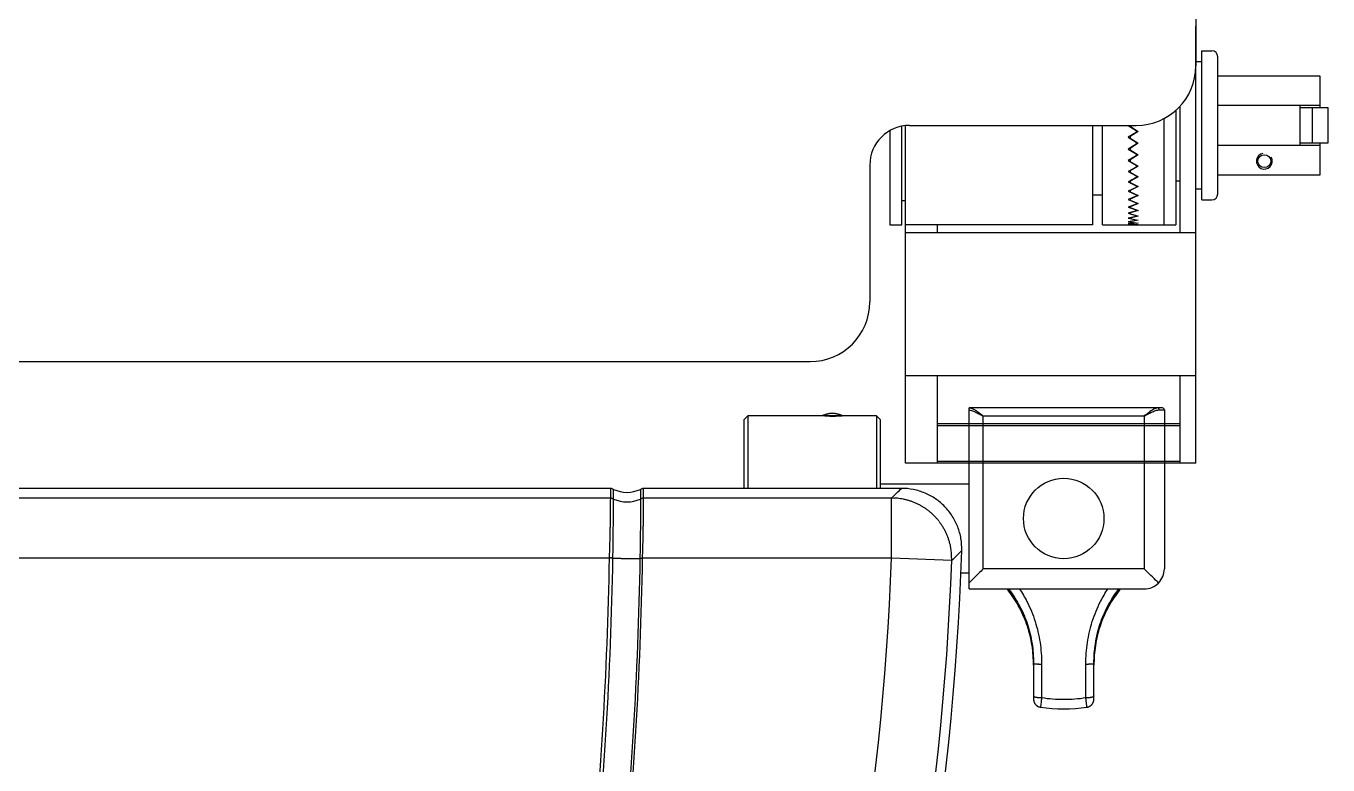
# Model space of a CAD drawing. Extents: x 2733443 to 3206532, y -1516114 to -1264405.
# Drawn here: x 2992776.5 to 2993056.8, y -1491401.9 to -1491242.7 of the extents above; entities that cross this region are included whole.
import ezdxf

# ---------------------------------------------------------------- set-up
doc = ezdxf.new("R2010")
doc.units = 0
doc.header["$MEASUREMENT"] = 0
doc.linetypes.add('1', pattern=[0, 0, 0])
doc.layers.get('0').update_dxf_attribs({"color": 250, "linetype": '1'})
doc.layers.add('furniture', color=33, linetype='Continuous')

# ---------------------------------------------------------------- blocks, each defined once
blk = doc.blocks.new('EQUIPMENT')
at = {"layer": 'furniture'}
for p, q in [((-38564.79, 11121.9), (-38564.79, 10912.16)), ((-38564.79, 10826.55), (-38564.79, 10920.72)), ((-38563.51, 10883.27), (-38563.51, 10915.37)), ((-38563.51, 10915.37), (-38561.37, 10915.37)), ((-38563.51, 10913.02), (-38564.79, 10913.02)), ((-38563.51, 10885.62), (-38563.51, 10913.02)), ((-38560.09, 10884.55), (-38560.09, 10914.09)), ((-38560.09, 10910.02), (-38538.08, 10910.02)), ((-38538.08, 10910.02), (-38538.08, 10903.17)), ((-38568.22, 10903.43), (-38568.22, 10876.2)), ((-38538.08, 10903.6), (-38560.09, 10903.6)), ((-38542.36, 10895.04), (-38542.36, 10903.6)), ((-38571.64, 10877.92), (-38571.64, 10900.8)), ((-38571.64, 10877.92), (-38571.64, 10900.8)), ((-38569.08, 10902.59), (-38569.08, 10877.92)), ((-38542.36, 10903.17), (-38536.36, 10903.17)), ((-38539.79, 10903.17), (-38539.79, 10895.47)), ((-38536.36, 10903.17), (-38536.36, 10895.47)), ((-38630.71, 10898.17), (-38630.71, 10877.92)), ((-38628.14, 10877.92), (-38628.14, 10899.15)), ((-38627.29, 10826.55), (-38627.29, 10899.28)), ((-38626.43, 10899.32), (-38577.64, 10899.32)), ((-38587.05, 10899.32), (-38587.05, 10877.92)), ((-38584.91, 10877.92), (-38584.91, 10899.32)), ((-38579.35, 10899.32), (-38577.64, 10898.24)), ((-38577.64, 10897.82), (-38579.35, 10896.75)), ((-38578.92, 10899.32), (-38578.92, 10899.15)), ((-38578.92, 10899.15), (-38577.21, 10898.03)), ((-38577.21, 10898.03), (-38578.92, 10896.91)), ((-38577.64, 10898.24), (-38577.64, 10897.82)), ((-38579.35, 10896.75), (-38577.64, 10895.67)), ((-38577.64, 10895.25), (-38579.35, 10894.21)), ((-38578.92, 10896.91), (-38578.92, 10896.57)), ((-38578.92, 10896.91), (-38578.92, 10896.57)), ((-38578.92, 10896.57), (-38577.21, 10895.46)), ((-38577.21, 10895.46), (-38578.92, 10894.36)), ((-38577.64, 10895.67), (-38577.64, 10895.25)), ((-38560.09, 10895.04), (-38538.08, 10895.04)), ((-38536.36, 10895.47), (-38542.36, 10895.47)), ((-38538.08, 10895.47), (-38538.08, 10888.62)), ((-38577.64, 10892.75), (-38579.36, 10891.74)), ((-38579.35, 10894.21), (-38577.64, 10893.16)), ((-38578.92, 10894.36), (-38578.92, 10894.03)), ((-38578.92, 10894.36), (-38578.92, 10894.03)), ((-38578.92, 10894.03), (-38577.21, 10892.95)), ((-38577.21, 10892.95), (-38578.92, 10891.89)), ((-38577.64, 10893.16), (-38577.64, 10892.75)), ((-38634.99, 10890.76), (-38634.99, 10861.29)), ((-38579.36, 10891.74), (-38577.65, 10890.73)), ((-38577.65, 10890.34), (-38579.36, 10889.39)), ((-38579.36, 10889.39), (-38577.65, 10888.43)), ((-38578.92, 10891.89), (-38578.92, 10891.57)), ((-38578.92, 10891.89), (-38578.92, 10891.57)), ((-38578.92, 10891.57), (-38577.21, 10890.53)), ((-38577.21, 10890.53), (-38578.92, 10889.52)), ((-38578.92, 10889.52), (-38578.92, 10889.22)), ((-38578.92, 10889.52), (-38578.92, 10889.22)), ((-38577.65, 10890.73), (-38577.65, 10890.34)), ((-38577.65, 10888.07), (-38579.36, 10887.18)), ((-38579.36, 10887.18), (-38577.65, 10886.29)), ((-38578.92, 10889.22), (-38577.21, 10888.25)), ((-38577.21, 10888.25), (-38578.92, 10887.3)), ((-38578.92, 10887.3), (-38578.92, 10887.02)), ((-38578.92, 10887.3), (-38578.92, 10887.02)), ((-38578.92, 10887.02), (-38577.21, 10886.12)), ((-38577.65, 10888.43), (-38577.65, 10888.07)), ((-38568.22, 10887.33), (-38569.08, 10887.33)), ((-38538.08, 10888.62), (-38560.09, 10888.62)), ((-38587.05, 10884.34), (-38584.91, 10884.34)), ((-38577.65, 10885.96), (-38579.37, 10885.15)), ((-38579.37, 10885.15), (-38577.66, 10884.34)), ((-38577.66, 10884.04), (-38579.37, 10883.33)), ((-38577.21, 10886.12), (-38578.92, 10885.26)), ((-38578.92, 10885.26), (-38578.92, 10885)), ((-38578.92, 10885.26), (-38578.92, 10885)), ((-38578.92, 10885), (-38577.21, 10884.19)), ((-38577.21, 10884.19), (-38578.92, 10883.41)), ((-38577.66, 10884.34), (-38577.66, 10884.04)), ((-38577.65, 10886.29), (-38577.65, 10885.96)), ((-38564.79, 10885.62), (-38563.51, 10885.62)), ((-38627.29, 10883.05), (-38628.14, 10883.05)), ((-38579.37, 10883.33), (-38577.66, 10882.61)), ((-38577.66, 10882.34), (-38579.37, 10881.73)), ((-38579.37, 10881.73), (-38577.66, 10881.12)), ((-38577.66, 10880.9), (-38579.37, 10880.4)), ((-38578.92, 10883.41), (-38578.92, 10883.19)), ((-38578.92, 10883.41), (-38578.92, 10883.19)), ((-38578.92, 10883.19), (-38577.21, 10882.47)), ((-38577.21, 10882.47), (-38578.92, 10881.8)), ((-38578.92, 10881.8), (-38578.92, 10881.61)), ((-38578.92, 10881.8), (-38578.92, 10881.61)), ((-38578.92, 10881.61), (-38577.21, 10881)), ((-38577.21, 10881), (-38578.92, 10880.45)), ((-38577.66, 10882.61), (-38577.66, 10882.34)), ((-38577.66, 10881.12), (-38577.66, 10880.9)), ((-38563.51, 10883.27), (-38561.37, 10883.27)), ((-38577.66, 10878.83), (-38579.38, 10878.53)), ((-38579.38, 10878.53), (-38577.66, 10878.31)), ((-38577.66, 10878.23), (-38579.38, 10878.11)), ((-38579.38, 10878.11), (-38577.66, 10877.97)), ((-38579.37, 10880.4), (-38577.66, 10879.89)), ((-38577.66, 10879.72), (-38579.37, 10879.34)), ((-38579.37, 10879.34), (-38577.66, 10878.95)), ((-38578.92, 10880.45), (-38578.92, 10880.29)), ((-38578.92, 10880.45), (-38578.92, 10880.29)), ((-38578.92, 10880.29), (-38577.21, 10879.8)), ((-38577.21, 10879.8), (-38578.92, 10879.37)), ((-38578.92, 10879.37), (-38578.92, 10879.25)), ((-38578.92, 10879.37), (-38578.92, 10879.25)), ((-38578.92, 10879.25), (-38577.21, 10878.89)), ((-38577.21, 10878.89), (-38578.92, 10878.58)), ((-38578.92, 10878.58), (-38578.92, 10878.5)), ((-38578.92, 10878.58), (-38578.92, 10878.5)), ((-38578.92, 10878.5), (-38577.21, 10878.27)), ((-38577.21, 10878.27), (-38578.92, 10878.09)), ((-38578.92, 10878.09), (-38578.92, 10878.05)), ((-38578.92, 10878.09), (-38578.92, 10878.05)), ((-38578.92, 10878.05), (-38577.21, 10877.96)), ((-38577.66, 10879.89), (-38577.66, 10879.72)), ((-38577.66, 10878.95), (-38577.66, 10878.83)), ((-38577.66, 10878.31), (-38577.66, 10878.23)), ((-38630.71, 10877.92), (-38628.14, 10877.92)), ((-38587.05, 10877.92), (-38627.29, 10877.92)), ((-38564.79, 10876.2), (-38627.29, 10876.2)), ((-38620.44, 10876.2), (-38620.44, 10877.92)), ((-38584.91, 10877.92), (-38577.64, 10877.92)), ((-38577.66, 10877.95), (-38579.38, 10877.92)), ((-38577.21, 10877.96), (-38578.92, 10877.92)), ((-38578.92, 10877.92), (-38571.64, 10877.92)), ((-38577.66, 10877.97), (-38577.66, 10877.95)), ((-38571.64, 10877.92), (-38569.08, 10877.92)), ((-38985.47, 10848.45), (-38647.83, 10848.45)), ((-38564.79, 10845.39), (-38627.29, 10845.39)), ((-38620.44, 10826.55), (-38620.44, 10845.39)), ((-38568.22, 10845.39), (-38568.22, 10826.55)), ((-38661.26, 10836.74), (-38662.12, 10835.87)), ((-38645.23, 10836.74), (-38661.26, 10836.74)), ((-38661.26, 10836.74), (-38661.26, 10821.14)), ((-38643.06, 10836.75), (-38645.23, 10836.75)), ((-38643.06, 10837.27), (-38643.14, 10837.27)), ((-38640.9, 10836.75), (-38643.06, 10836.75)), ((-38640.9, 10836.75), (-38640.97, 10836.79)), ((-38633.54, 10836.74), (-38640.9, 10836.74)), ((-38633.54, 10836.74), (-38633.54, 10821.14)), ((-38632.67, 10835.87), (-38633.54, 10836.74)), ((-38613.61, 10838.43), (-38613.61, 10838.47)), ((-38613.48, 10838.47), (-38613.61, 10838.47)), ((-38613.61, 10838.43), (-38613.6, 10838.44)), ((-38613.61, 10838.02), (-38613.61, 10838.43)), ((-38613.61, 10800.78), (-38613.61, 10838.02)), ((-38573.02, 10838.47), (-38613.48, 10838.47)), ((-38610.58, 10803.81), (-38610.58, 10836.74)), ((-38610.58, 10836.74), (-38575.92, 10836.74)), ((-38575.92, 10836.74), (-38575.92, 10803.81)), ((-38572.02, 10838.47), (-38573.02, 10838.47)), ((-38572.69, 10838.04), (-38572.69, 10838.06)), ((-38572.69, 10838.04), (-38571.59, 10838.04)), ((-38571.59, 10838.04), (-38571.59, 10803.81)), ((-38662.12, 10835.87), (-38662.12, 10821.14)), ((-38632.67, 10821.14), (-38632.67, 10835.87)), ((-38620.44, 10835.11), (-38568.22, 10835.11)), ((-38620.44, 10834.69), (-38568.22, 10834.69)), ((-38564.79, 10826.55), (-38627.29, 10826.55)), ((-38620.44, 10826.98), (-38568.22, 10826.98)), ((-38613.61, 10822.01), (-38632.67, 10822.01)), ((-38690.78, 10821.14), (-38941.64, 10821.14)), ((-38628.18, 10821.14), (-38683.76, 10821.14)), ((-38941.63, 10819.06), (-38690.79, 10819.06)), ((-38683.76, 10819.06), (-38630.33, 10819.06)), ((-38630.33, 10806.09), (-38630.33, 10819.06)), ((-38630.33, 10819.06), (-38629.7, 10819.05)), ((-38691.05, 10806.12), (-38941.37, 10806.09)), ((-38691.05, 10806.09), (-38691.04, 10806.15)), ((-38691.04, 10806.15), (-38691.02, 10806.15)), ((-38690.31, 10806.12), (-38690.13, 10806.12)), ((-38684.49, 10806.02), (-38684.47, 10806.02)), ((-38630.33, 10806.09), (-38684, 10806.09)), ((-38684, 10806.09), (-38684, 10806.02)), ((-38617.36, 10805.61), (-38630.33, 10806.09)), ((-38615.38, 10802.95), (-38613.61, 10802.95)), ((-38575.92, 10803.81), (-38610.58, 10803.81)), ((-38613.61, 10799.48), (-38613.61, 10800.78)), ((-38613.61, 10799.48), (-38575.92, 10799.48)), ((-38599.75, 10783.43), (-38599.75, 10776.42)), ((-38599.75, 10783.43), (-38599.75, 10783.42)), ((-38598.01, 10783.29), (-38598.01, 10776.07)), ((-38588.49, 10776.07), (-38588.49, 10783.29)), ((-38586.75, 10776.42), (-38586.75, 10783.43)), ((-38586.75, 10783.43), (-38586.75, 10783.42)), ((-38599.75, 10776.42), (-38599.75, 10775.72)), ((-38599.75, 10776.42), (-38599.75, 10776.4)), ((-38599.75, 10775.72), (-38599.75, 10775.65)), ((-38586.75, 10775.72), (-38586.75, 10776.42)), ((-38586.75, 10776.42), (-38586.75, 10776.4)), ((-38588.24, 10774.01), (-38588.16, 10774.02))]:
    blk.add_line(p, q, dxfattribs=at)
for centre, radius in [((-38550.06, 10891.61), 1.39), ((-38593.25, 10814.64), 8.66)]:
    blk.add_circle(centre, radius, dxfattribs=at)
for centre, radius, start, end in [((-38561.37, 10914.09), 1.28, 0, 90), ((-38577.64, 10912.16), 12.84, 270, 0), ((-38626.43, 10890.76), 8.56, 90, 180), ((-38550.06, 10891.61), 1.71, 100, 30), ((-38561.37, 10884.55), 1.28, 270, 0), ((-38647.83, 10861.29), 12.84, 270, 0), ((-38640.71, 10827.05), 10.71, 114.0472, 114.9484), ((-38643.39, 10833.17), 4.02, 112.9429, 114.7784), ((-38643.2, 10832.74), 4.49, 111.9414, 113.0095), ((-38639.87, 10823.82), 14.02, 110.696, 110.9635), ((-38642.89, 10831.84), 5.45, 109.9814, 110.7429), ((-38643.22, 10832.81), 4.42, 109.362, 110.3618), ((-38642.98, 10832.13), 5.14, 108.4856, 109.3264), ((-38642.85, 10831.71), 5.58, 107.6113, 108.3745), ((-38642.95, 10832.02), 5.25, 106.7814, 107.598), ((-38642.98, 10832.14), 5.13, 105.9933, 106.8332), ((-38642.96, 10832.05), 5.22, 105.1461, 105.9696), ((-38642.95, 10832.01), 5.27, 104.3302, 105.1465), ((-38642.95, 10832.03), 5.24, 103.4887, 104.3097), ((-38642.96, 10832.04), 5.23, 102.6819, 103.5045), ((-38642.95, 10832.03), 5.24, 101.8392, 102.66), ((-38642.95, 10832.02), 5.25, 101.0307, 101.8504), ((-38642.95, 10832.02), 5.25, 100.1897, 101.0091), ((-38642.95, 10832.02), 5.25, 99.383, 100.202), ((-38642.95, 10832.02), 5.26, 98.5431, 99.3611), ((-38642.95, 10832.01), 5.26, 97.7376, 98.5547), ((-38642.95, 10832.01), 5.27, 96.8996, 97.7156), ((-38642.95, 10832.01), 5.27, 96.0958, 96.9111), ((-38642.95, 10832.01), 5.27, 95.2597, 96.0741), ((-38642.95, 10832), 5.27, 94.458, 95.2709), ((-38642.95, 10831.99), 5.29, 93.6247, 94.4348), ((-38642.95, 10832), 5.28, 92.8253, 93.6361), ((-38642.96, 10832.02), 5.25, 91.9931, 92.8068), ((-38643.46, 10826.44), 10.84, 87.0102, 87.9042), ((-38643.06, 10833.21), 4.06, 85.9141, 87.7367), ((-38643.08, 10832.73), 4.54, 84.9197, 85.9816), ((-38644.17, 10823.19), 14.14, 83.6825, 83.9485), ((-38643.22, 10831.79), 5.49, 82.9718, 83.7295), ((-38643.06, 10832.82), 4.45, 82.3552, 83.3507), ((-38643.16, 10832.1), 5.17, 81.4827, 82.3206), ((-38643.24, 10831.67), 5.61, 80.6114, 81.3724), ((-38643.18, 10832), 5.27, 79.7843, 80.599), ((-38643.15, 10832.13), 5.14, 78.9977, 79.8363), ((-38643.17, 10832.04), 5.23, 78.1519, 78.9746), ((-38643.18, 10832), 5.27, 77.3369, 78.153), ((-38643.18, 10832.04), 5.24, 76.4956, 77.3169), ((-38643.17, 10832.05), 5.23, 75.6885, 76.512), ((-38643.17, 10832.04), 5.23, 74.8452, 75.6673), ((-38643.17, 10832.04), 5.23, 74.0351, 74.8567), ((-38643.17, 10832.05), 5.23, 73.1921, 74.0139), ((-38643.17, 10832.05), 5.23, 72.383, 73.205), ((-38643.17, 10832.05), 5.23, 71.54, 72.3615), ((-38643.17, 10832.05), 5.22, 70.7311, 71.5524), ((-38643.17, 10832.05), 5.22, 69.8888, 70.7094), ((-38643.17, 10832.06), 5.22, 69.0805, 69.9009), ((-38643.17, 10832.06), 5.21, 68.2391, 69.0591), ((-38643.17, 10832.06), 5.22, 67.432, 68.251), ((-38643.18, 10832.05), 5.22, 66.5921, 67.4088), ((-38643.17, 10832.07), 5.21, 65.7865, 66.6045), ((-38643.16, 10832.09), 5.18, 64.9468, 65.7681), ((-38613.47, 10838.18), 0.288, 117.8225, 118.7759), ((-38613.47, 10838.19), 0.281, 116.8157, 117.7856), ((-38613.47, 10838.19), 0.277, 115.8484, 116.8271), ((-38613.47, 10838.2), 0.273, 113.8743, 114.8558), ((-38613.47, 10838.19), 0.275, 114.8459, 115.8242), ((-38613.47, 10838.2), 0.27, 112.8583, 113.8429), ((-38613.48, 10838.2), 0.267, 111.8847, 112.8732), ((-38613.48, 10838.2), 0.265, 110.8681, 111.8579), ((-38613.48, 10838.21), 0.263, 109.8865, 110.8795), ((-38613.48, 10838.21), 0.261, 108.8657, 109.8598), ((-38613.48, 10838.21), 0.259, 107.8818, 108.8783), ((-38613.48, 10838.21), 0.257, 106.8591, 107.8554), ((-38613.48, 10838.21), 0.255, 105.8742, 106.873), ((-38613.48, 10838.22), 0.253, 104.8499, 105.8499), ((-38613.48, 10838.22), 0.252, 103.8668, 104.8658), ((-38613.48, 10838.22), 0.252, 102.8518, 103.8442), ((-38613.48, 10838.22), 0.248, 101.8543, 102.855), ((-38613.48, 10838.23), 0.243, 100.8062, 101.8238), ((-38613.48, 10838.22), 0.247, 99.8788, 100.8697), ((-38613.48, 10838.21), 0.261, 98.9354, 99.8626), ((-38613.48, 10838.23), 0.241, 97.7954, 98.8107), ((-38613.49, 10838.26), 0.208, 96.5582, 97.7549), ((-38613.48, 10838.22), 0.253, 96.0809, 97.0012), ((-38613.44, 10837.86), 0.612, 95.7961, 96.1389), ((-38613.49, 10838.26), 0.21, 93.3904, 94.6591), ((-38613.49, 10838.28), 0.187, 91.296, 93.4641), ((-38613.47, 10837.98), 0.493, 91.0773, 92.1535), ((-38573.05, 10837.98), 0.485, 81.7208, 85.9351), ((-38573, 10838.27), 0.197, 76.7629, 84.812), ((-38573.01, 10838.24), 0.23, 72.186, 76.8361), ((-38573.15, 10837.92), 0.575, 66.6642, 68.1916), ((-38573.03, 10838.19), 0.284, 63.382, 66.8309), ((-38573.01, 10838.22), 0.249, 60.5538, 64.8024), ((-38573.04, 10838.18), 0.297, 56.7278, 60.3095), ((-38573.06, 10838.15), 0.333, 53.0304, 56.2609), ((-38573.06, 10838.15), 0.332, 49.5517, 52.8868), ((-38573.07, 10838.14), 0.342, 46.3367, 49.6454), ((-38573.08, 10838.12), 0.365, 42.9781, 46.1435), ((-38573.1, 10838.11), 0.386, 39.8515, 42.898), ((-38573.11, 10838.1), 0.404, 36.7082, 39.6761), ((-38573.13, 10838.09), 0.423, 33.7936, 36.6728), ((-38573.15, 10838.08), 0.443, 30.8384, 33.6231), ((-38573.16, 10838.07), 0.463, 28.0954, 30.7934), ((-38573.18, 10838.06), 0.482, 25.3243, 27.9378), ((-38573.2, 10838.05), 0.5, 22.7484, 25.2876), ((-38573.21, 10838.05), 0.517, 20.1432, 22.6047), ((-38573.23, 10838.04), 0.532, 17.7157, 20.1116), ((-38573.24, 10838.04), 0.549, 15.2601, 17.5818), ((-38573.25, 10838.04), 0.559, 12.9638, 15.2359), ((-38573.26, 10838.04), 0.568, 10.6341, 12.8544), ((-38573.27, 10838.03), 0.579, 8.454, 10.6133), ((-38573.3, 10838.03), 0.601, 6.2529, 8.3117), ((-38573.28, 10838.03), 0.586, 4.1664, 6.2477), ((-38573.24, 10838.04), 0.549, 2.0064, 4.1939), ((-38572.02, 10838.04), 0.433, 0, 90), ((-38692, 10816.98), 4.33, 65.1884, 73.7398), ((-38687.27, 10827.21), 6.93, 245.1884, 294.8116), ((-38682.54, 10816.98), 4.33, 106.2602, 114.8116), ((-38692, 10814.9), 4.33, 65.188, 73.7394), ((-38687.27, 10825.13), 6.93, 245.188, 294.8113), ((-38682.55, 10814.9), 4.33, 106.2598, 114.8113), ((-38630.32, 10806.82), 12.24, 84.1138, 87.1086), ((-38630.4, 10805.88), 13.18, 81.3298, 84.1659), ((-38630.47, 10805.44), 13.63, 78.5446, 81.3359), ((-38630.44, 10805.8), 13.27, 75.4572, 78.371), ((-38630.42, 10805.86), 13.21, 72.4856, 75.4566), ((-38630.45, 10805.85), 13.23, 69.3684, 72.3768), ((-38630.47, 10805.8), 13.28, 66.3471, 69.3795), ((-38630.46, 10805.87), 13.21, 63.1441, 66.2265), ((-38630.46, 10805.86), 13.22, 60.0545, 63.163), ((-38630.47, 10805.91), 13.18, 56.8011, 59.9445), ((-38630.47, 10805.9), 13.19, 53.6705, 56.8311), ((-38630.47, 10805.94), 13.16, 50.3834, 53.5676), ((-38630.45, 10805.94), 13.15, 47.2225, 50.4195), ((-38630.44, 10805.99), 13.1, 43.9142, 47.1279), ((-38630.43, 10805.98), 13.11, 40.7622, 43.9737), ((-38630.47, 10805.97), 13.14, 37.4843, 40.6811), ((-38630.39, 10806.02), 13.04, 34.2937, 37.5073), ((-38630.23, 10806.15), 12.84, 30.9604, 34.2117), ((-38630.39, 10806.01), 13.05, 27.9799, 31.1491), ((-38630.97, 10805.71), 13.71, 24.9644, 27.9433), ((-38630.19, 10806.15), 12.81, 21.4509, 24.6515), ((-38628.76, 10806.74), 11.26, 17.6741, 21.3465), ((-38630.67, 10805.82), 13.37, 16.0357, 18.9309), ((-38644.14, 10801.86), 27.41, 14.9384, 16.2103), ((-38628.84, 10806.58), 11.42, 8.05, 11.8254), ((-38627.65, 10806.72), 10.23, 1.9203, 8.227), ((-38693.42, 10729.39), 76.8, 88.1895, 88.2084), ((-38693.41, 10729.82), 76.37, 88.1682, 88.1872), ((-38693.4, 10730.2), 75.99, 88.1493, 88.1684), ((-38693.39, 10730.54), 75.65, 88.1304, 88.1495), ((-38693.37, 10730.93), 75.25, 88.1108, 88.13), ((-38693.36, 10731.32), 74.87, 88.0911, 88.1103), ((-38693.35, 10731.7), 74.49, 88.0739, 88.0933), ((-38693.34, 10732.08), 74.1, 88.0521, 88.0715), ((-38693.32, 10732.52), 73.66, 88.0335, 88.0529), ((-38693.31, 10732.93), 73.26, 88.0115, 88.031), ((-38693.29, 10733.33), 72.86, 87.9953, 88.0149), ((-38693.28, 10733.71), 72.47, 87.9725, 87.9921), ((-38693.26, 10734.19), 72, 87.9542, 87.9739), ((-38693.24, 10734.74), 71.45, 87.9351, 87.9549), ((-38693.23, 10735.04), 71.15, 87.9132, 87.933), ((-38693.23, 10735.06), 71.12, 87.8952, 87.915), ((-38693.2, 10736.07), 70.11, 87.8732, 87.8933), ((-38693.13, 10737.78), 68.4, 87.8525, 87.8731), ((-38693.18, 10736.57), 69.62, 87.8322, 87.8522), ((-38693.33, 10732.58), 73.61, 87.8142, 87.833), ((-38693.09, 10738.84), 67.34, 87.7923, 87.8131), ((-38692.71, 10748.74), 57.43, 87.7642, 87.789), ((-38693.21, 10735.79), 70.39, 87.7551, 87.7741), ((-38697.59, 10623.59), 182.68, 87.7521, 87.7588), ((-38692.71, 10748.82), 57.35, 87.6959, 87.7228), ((-38692.43, 10755.53), 50.64, 87.6538, 87.7005), ((-38695.8, 10672.36), 133.88, 87.6482, 87.6712), ((-38686.07, 10908.23), 102.19, 267.7224, 267.8242), ((-38685.84, 10914.07), 108.04, 267.8233, 267.9212), ((-38685.67, 10918.69), 112.66, 267.9179, 268.0132), ((-38685.59, 10921.04), 115.01, 268.0148, 268.1094), ((-38685.49, 10923.92), 117.89, 268.107, 268.2004), ((-38685.4, 10926.83), 120.8, 268.2015, 268.2937), ((-38685.31, 10929.59), 123.57, 268.2914, 268.3824), ((-38685.26, 10931.72), 125.7, 268.3841, 268.4744), ((-38685.2, 10933.8), 127.78, 268.4723, 268.5618), ((-38685.16, 10935.42), 129.4, 268.5636, 268.6525), ((-38685.12, 10936.91), 130.89, 268.6504, 268.7388), ((-38685.1, 10937.97), 131.95, 268.7408, 268.8288), ((-38685.08, 10938.68), 132.66, 268.8274, 268.9151), ((-38685.09, 10938.84), 132.82, 268.917, 269.0047), ((-38685.08, 10939.18), 133.16, 269.0032, 269.0906), ((-38685.07, 10939.6), 133.58, 269.0928, 269.1798), ((-38685.1, 10938.03), 132.01, 269.18, 269.2679), ((-38685.14, 10934.84), 128.82, 269.2706, 269.3603), ((-38685.11, 10936.5), 130.48, 269.3552, 269.4431), ((-38685.06, 10942.77), 136.75, 269.4453, 269.5281), ((-38685.18, 10930.66), 124.64, 269.5402, 269.6316), ((-38685.32, 10911.75), 105.72, 269.6366, 269.7457), ((-38685.13, 10932.71), 126.69, 269.7058, 269.7908), ((-38684.47, 11108.14), 302.12, 269.7861, 269.8181), ((-38685.3, 10907.46), 101.44, 269.9279, 270.0471), ((-38685.28, 10892.25), 86.23, 270.0447, 270.2551), ((-38685.56, 11023.12), 217.1, 270.1734, 270.2815), ((-38684.06, 10745.57), 60.45, 90.3738, 90.3889), ((-38684.06, 10745.17), 60.86, 90.3577, 90.3728), ((-38684.06, 10744.75), 61.28, 90.3413, 90.3564), ((-38684.06, 10744.45), 61.57, 90.3283, 90.3433), ((-38684.06, 10744.12), 61.91, 90.3122, 90.3271), ((-38684.05, 10743.79), 62.24, 90.2993, 90.3142), ((-38684.06, 10743.44), 62.59, 90.2803, 90.2951), ((-38684.05, 10743.08), 62.95, 90.2704, 90.2852), ((-38684.05, 10742.77), 63.25, 90.2517, 90.2664), ((-38684.05, 10742.46), 63.57, 90.239, 90.2537), ((-38684.05, 10742.1), 63.92, 90.2233, 90.238), ((-38684.04, 10741.75), 64.28, 90.2107, 90.2253), ((-38684.04, 10741.45), 64.57, 90.1952, 90.2098), ((-38684.04, 10741.25), 64.78, 90.1797, 90.1942), ((-38684.04, 10740.78), 65.25, 90.1644, 90.1789), ((-38684.04, 10740.12), 65.9, 90.1522, 90.1666), ((-38684.04, 10740.25), 65.77, 90.1366, 90.1511), ((-38684.04, 10741.18), 64.85, 90.1211, 90.1358), ((-38684.04, 10739.21), 66.81, 90.1066, 90.1209), ((-38684.03, 10734.61), 71.42, 90.0956, 90.1089), ((-38684.04, 10739.96), 66.06, 90.0784, 90.0929), ((-38684.05, 10749.02), 57, 90.0604, 90.0778), ((-38684.03, 10735.18), 70.84, 90.0547, 90.0678), ((-38683.91, 10618.37), 187.65, 90.0519, 90.0564), ((-38684.05, 10747.34), 58.69, 90.0144, 90.0329), ((-38684.05, 10753.05), 52.97, 89.9842, 90.0158), ((-38684.04, 10663.21), 142.81, 89.9819, 89.9973), ((-39221.31, 10827.86), 591.38, 342.48462, 357.88966), ((-39221.31, 10827.86), 604.36, 342.48462, 357.88966), ((-39221.31, 10827.86), 606.44, 342.48462, 358.09787), ((-38643.12, 10805.1), 25.77, 1.1225, 4.3624), ((-38575.92, 10803.81), 4.33, 314.9519, 0), ((-38575.92, 10803.81), 4.33, 270, 314.9519), ((-38599.73, 10783.43), 0.0153, 205.616, 239.7214), ((-38599.71, 10783.44), 0.0368, 227.5461, 246.8529), ((-38599.69, 10783.49), 0.0889, 240.1049, 250.5328), ((-38599.65, 10783.57), 0.18, 247.457, 254.0003), ((-38599.59, 10783.72), 0.337, 252.105, 256.353), ((-38599.53, 10783.94), 0.57, 255.349, 258.338), ((-38599.45, 10784.26), 0.903, 257.6422, 259.824), ((-38599.36, 10784.68), 1.33, 259.4295, 261.1248), ((-38599.27, 10785.23), 1.88, 260.7994, 262.137), ((-38599.17, 10785.88), 2.54, 261.9448, 263.0434), ((-38599.06, 10786.68), 3.35, 262.8673, 263.7782), ((-38598.96, 10787.58), 4.26, 263.6727, 264.4508), ((-38598.85, 10788.62), 5.3, 264.3458, 265.0154), ((-38598.74, 10789.73), 6.42, 264.9531, 265.5425), ((-38598.63, 10790.98), 7.67, 265.472, 265.9921), ((-38598.54, 10792.3), 8.99, 265.9542, 266.4195), ((-38598.45, 10793.6), 10.29, 266.3764, 266.7999), ((-38598.38, 10794.8), 11.5, 266.7762, 267.1694), ((-38598.29, 10796.39), 13.09, 267.1223, 267.4759), ((-38598.19, 10798.42), 15.13, 267.459, 267.7704), ((-38598.18, 10798.72), 15.42, 267.7826, 268.0981), ((-38598.21, 10798.01), 14.71, 268.0915, 268.434), ((-38598.06, 10801.93), 18.64, 268.3105, 268.5667), ((-38597.51, 10823.25), 39.96, 268.5471, 268.656), ((-38598.12, 10800.56), 17.27, 268.9073, 269.2273), ((-38598.12, 10799.74), 16.45, 269.199, 269.7088), ((-38597.84, 10826.24), 42.95, 269.5086, 269.7626), ((-38588.66, 10826.24), 42.95, 270.2374, 270.4915), ((-38588.38, 10799.74), 16.45, 270.2912, 270.801), ((-38588.38, 10800.56), 17.27, 270.7727, 271.0928), ((-38588.99, 10823.24), 39.96, 271.3441, 271.453), ((-38588.44, 10801.93), 18.64, 271.4333, 271.6896), ((-38588.29, 10798.01), 14.71, 271.5661, 271.9086), ((-38588.32, 10798.72), 15.42, 271.902, 272.2176), ((-38588.31, 10798.42), 15.12, 272.2297, 272.5411), ((-38588.21, 10796.39), 13.09, 272.5242, 272.8779), ((-38588.13, 10794.8), 11.5, 272.8308, 273.224), ((-38588.05, 10793.59), 10.29, 273.2002, 273.6238), ((-38587.96, 10792.3), 8.99, 273.5807, 274.0461), ((-38587.87, 10790.98), 7.67, 274.0082, 274.5283), ((-38587.76, 10789.73), 6.42, 274.4578, 275.0472), ((-38587.65, 10788.62), 5.3, 274.985, 275.6546), ((-38587.54, 10787.58), 4.26, 275.5495, 276.3277), ((-38587.44, 10786.68), 3.35, 276.2222, 277.1333), ((-38587.33, 10785.88), 2.54, 276.9571, 278.0558), ((-38587.23, 10785.23), 1.88, 277.8637, 279.2015), ((-38587.14, 10784.68), 1.33, 278.8761, 280.5717), ((-38587.05, 10784.26), 0.903, 280.1767, 282.3588), ((-38586.97, 10783.94), 0.57, 281.6632, 284.6529), ((-38586.91, 10783.72), 0.337, 283.6486, 287.8977), ((-38586.85, 10783.57), 0.18, 286.002, 292.5471), ((-38586.82, 10783.49), 0.0889, 289.4681, 299.8993), ((-38586.79, 10783.44), 0.0368, 293.1527, 312.4658), ((-38586.77, 10783.43), 0.0153, 300.2844, 334.3946), ((-38599.67, 10776.42), 0.0741, 192.4323, 206.5488), ((-38598.09, 10775.72), 1.66, 182.4878, 185.1654), ((-38599.65, 10776.43), 0.0959, 204.7218, 216.8518), ((-38597.99, 10775.73), 1.75, 185.1418, 187.7074), ((-38599.62, 10776.45), 0.131, 214.8687, 224.8934), ((-38597.95, 10775.73), 1.8, 187.6957, 190.2288), ((-38597.98, 10775.73), 1.76, 190.3675, 192.9891), ((-38599.59, 10776.47), 0.178, 223.4527, 231.9114), ((-38599.53, 10776.53), 0.253, 230.28, 237.0547), ((-38597.99, 10775.73), 1.76, 192.9821, 195.6457), ((-38597.99, 10775.73), 1.76, 195.737, 198.4269), ((-38599.47, 10776.61), 0.357, 235.9469, 241.3948), ((-38597.99, 10775.73), 1.76, 198.4101, 201.1173), ((-38599.4, 10776.73), 0.498, 240.3945, 244.7634), ((-38597.99, 10775.73), 1.75, 201.2174, 203.9599), ((-38599.32, 10776.89), 0.672, 244.1459, 247.7608), ((-38597.99, 10775.73), 1.76, 203.9377, 206.699), ((-38599.22, 10777.09), 0.895, 247.1677, 250.1571), ((-38598, 10775.73), 1.75, 206.7913, 209.577), ((-38599.13, 10777.33), 1.15, 249.7946, 252.332), ((-38598, 10775.73), 1.75, 209.5471, 212.3448), ((-38599.02, 10777.63), 1.47, 251.9641, 254.1231), ((-38598, 10775.73), 1.75, 212.4318, 215.2457), ((-38598.92, 10777.96), 1.82, 253.9059, 255.785), ((-38598, 10775.73), 1.75, 215.2121, 218.0355), ((-38598.01, 10775.73), 1.74, 218.1168, 220.9527), ((-38598.81, 10778.34), 2.21, 255.5487, 257.1907), ((-38598.01, 10775.73), 1.74, 220.8994, 223.7324), ((-38598.71, 10778.76), 2.64, 257.0554, 258.5175), ((-38598, 10775.74), 1.75, 223.8042, 226.6234), ((-38598.61, 10779.22), 3.11, 258.351, 259.6537), ((-38598.01, 10775.73), 1.74, 226.6062, 229.442), ((-38598.52, 10779.71), 3.61, 259.5659, 260.7401), ((-38598.03, 10775.71), 1.71, 229.5163, 232.3902), ((-38598.43, 10780.19), 4.1, 260.6379, 261.7133), ((-38598.01, 10775.73), 1.74, 232.2211, 235.0207), ((-38598.36, 10780.63), 4.54, 261.6574, 262.6607), ((-38598.28, 10781.22), 5.14, 262.5439, 263.4502), ((-38598.18, 10781.98), 5.91, 263.4086, 264.2092), ((-38598.18, 10782.08), 6, 264.2446, 265.0582), ((-38598.2, 10781.78), 5.71, 265.0409, 265.9263), ((-38598.06, 10783.28), 7.21, 265.6097, 266.2735), ((-38597.51, 10791.49), 15.44, 266.2214, 266.5037), ((-38598.12, 10782.73), 6.66, 267.158, 267.9884), ((-38598.12, 10782.4), 6.33, 267.916, 269.2415), ((-38597.84, 10792.57), 16.5, 268.7214, 269.3826), ((-38588.66, 10792.57), 16.5, 270.6183, 271.2795), ((-38588.38, 10782.4), 6.33, 270.7589, 272.0845), ((-38588.38, 10782.73), 6.66, 272.0122, 272.8428), ((-38588.99, 10791.48), 15.43, 273.4967, 273.779), ((-38588.44, 10783.28), 7.21, 273.7275, 274.3914), ((-38588.3, 10781.78), 5.71, 274.0746, 274.9601), ((-38588.32, 10782.08), 6, 274.9424, 275.7561), ((-38588.32, 10781.98), 5.91, 275.7915, 276.5922), ((-38588.22, 10781.22), 5.14, 276.5512, 277.4576), ((-38588.14, 10780.63), 4.54, 277.3396, 278.3431), ((-38588.5, 10775.74), 1.75, 304.9475, 307.7328), ((-38588.07, 10780.18), 4.09, 278.2885, 279.364), ((-38588.5, 10775.74), 1.75, 307.703, 310.5004), ((-38587.98, 10779.71), 3.61, 279.2605, 280.4348), ((-38588.5, 10775.73), 1.75, 310.5871, 313.4008), ((-38587.89, 10779.22), 3.11, 280.3477, 281.6505), ((-38588.49, 10775.73), 1.75, 313.3678, 316.1909), ((-38587.79, 10778.76), 2.64, 281.4843, 282.9465), ((-38588.49, 10775.73), 1.74, 316.2718, 319.1075), ((-38587.69, 10778.34), 2.21, 282.811, 284.4533), ((-38588.49, 10775.73), 1.74, 319.0549, 321.8878), ((-38587.58, 10777.96), 1.82, 284.2162, 286.0956), ((-38588.5, 10775.73), 1.75, 321.9588, 324.7778), ((-38587.48, 10777.63), 1.47, 285.8786, 288.0378), ((-38588.49, 10775.73), 1.74, 324.7611, 327.5968), ((-38587.37, 10777.33), 1.15, 287.6707, 290.2085), ((-38588.47, 10775.71), 1.71, 327.6712, 330.545), ((-38588.49, 10775.73), 1.74, 330.3766, 333.1762), ((-38587.28, 10777.09), 0.894, 289.8462, 292.836), ((-38588.57, 10775.77), 1.83, 333.2107, 335.8394), ((-38587.18, 10776.89), 0.672, 292.2417, 295.8571), ((-38588.46, 10775.71), 1.71, 336.1377, 338.9766), ((-38587.1, 10776.73), 0.498, 295.2388, 299.6083), ((-38588.26, 10775.63), 1.49, 339.0748, 342.3573), ((-38587.03, 10776.61), 0.357, 298.6101, 304.0588), ((-38588.53, 10775.75), 1.79, 341.2076, 343.7761), ((-38586.97, 10776.53), 0.252, 302.9507, 309.7263), ((-38590.49, 10776.33), 3.83, 343.6202, 344.7023), ((-38586.91, 10776.47), 0.178, 308.0931, 316.5528), ((-38588.28, 10775.65), 1.52, 347.5757, 350.9775), ((-38586.88, 10776.44), 0.131, 315.1115, 325.1369), ((-38588.12, 10775.63), 1.36, 350.8057, 356.5246), ((-38586.85, 10776.43), 0.0959, 323.1565, 335.2867), ((-38590.22, 10775.89), 3.47, 354.2947, 357.2021), ((-38586.83, 10776.42), 0.0741, 333.4593, 347.575), ((-38597.96, 10775.8), 1.83, 235.0559, 237.6845), ((-38598.03, 10775.7), 1.71, 237.9826, 240.8215), ((-38598.14, 10775.52), 1.49, 240.9192, 244.2015), ((-38597.98, 10775.77), 1.79, 243.0521, 245.6205), ((-38597.13, 10777.62), 3.83, 245.4653, 246.5473), ((-38598.12, 10775.53), 1.52, 249.4193, 252.8208), ((-38598.16, 10775.38), 1.36, 252.6493, 258.3676), ((-38597.6, 10777.42), 3.47, 256.1378, 259.0448), ((-38588.47, 10775.65), 1.66, 280.6473, 283.3244), ((-38588.49, 10775.75), 1.76, 283.3019, 285.867), ((-38588.5, 10775.79), 1.8, 285.8544, 288.3871), ((-38588.5, 10775.75), 1.76, 288.5258, 291.147), ((-38588.49, 10775.75), 1.76, 291.1403, 293.8035), ((-38588.5, 10775.75), 1.76, 293.8948, 296.5842), ((-38588.5, 10775.75), 1.76, 296.5673, 299.2741), ((-38588.5, 10775.74), 1.76, 299.3741, 302.1162), ((-38588.5, 10775.74), 1.76, 302.0948, 304.8557)]:
    blk.add_arc(centre, radius, start, end, dxfattribs=at)
for points, knots in [([(-38640.9, 10836.74), (-38640.9, 10836.74), (-38640.95, 10836.73), (-38641.28, 10836.7), (-38641.71, 10836.67), (-38642.55, 10836.64), (-38642.87, 10836.64), (-38643.77, 10836.64), (-38644.31, 10836.67), (-38645.04, 10836.72), (-38645.23, 10836.74), (-38645.23, 10836.74)], [0.5012041, 0.5012041, 0.5012041, 0.5012041, 0.5614918, 0.5614918, 0.6892636, 0.6892636, 0.7584999, 0.7584999, 0.8848972, 0.8848972, 1, 1, 1, 1]), ([(-38613.61, 10838.02), (-38613.45, 10838), (-38613.02, 10837.9), (-38612.29, 10837.6), (-38611.44, 10837.19), (-38610.87, 10836.89), (-38610.58, 10836.74)], [2.377251, 2.377251, 2.377251, 2.377251, 3.282963, 4.593709, 5.912429, 7.238848, 7.238848, 7.238848, 7.238848]), ([(-38613.48, 10838.47), (-38613.29, 10838.47), (-38612.85, 10838.32), (-38612.12, 10837.89), (-38611.36, 10837.34), (-38610.84, 10836.94), (-38610.58, 10836.74)], [2, 2, 2, 2, 3.282963, 4.593709, 5.912429, 7.238848, 7.238848, 7.238848, 7.238848]), ([(-38573.02, 10838.47), (-38573.17, 10838.47), (-38573.58, 10838.36), (-38574.15, 10838.03), (-38574.58, 10837.74), (-38574.75, 10837.62), (-38574.81, 10837.58), (-38574.86, 10837.53), (-38574.97, 10837.46), (-38575.12, 10837.35), (-38575.29, 10837.22), (-38575.44, 10837.1), (-38575.65, 10836.94), (-38575.8, 10836.83), (-38575.92, 10836.74)], [2, 2, 2, 2, 3.035406, 4.445178, 5.104488, 5.25627, 5.332225, 5.408219, 5.560312, 5.864891, 6.169877, 6.475168, 6.62791, 7.239187, 7.239187, 7.239187, 7.239187]), ([(-38575.92, 10836.74), (-38575.79, 10836.8), (-38575.62, 10836.89), (-38575.39, 10837.01), (-38575.22, 10837.1), (-38575.03, 10837.2), (-38574.86, 10837.28), (-38574.75, 10837.34), (-38574.68, 10837.37), (-38574.62, 10837.4), (-38574.43, 10837.49), (-38573.96, 10837.7), (-38573.32, 10837.95), (-38572.87, 10838.04), (-38572.69, 10838.04)], [2, 2, 2, 2, 2.611277, 2.764019, 3.06931, 3.374296, 3.678875, 3.830968, 3.906962, 3.982917, 4.134699, 4.794009, 6.203781, 7.239187, 7.239187, 7.239187, 7.239187]), ([(-38690.79, 10819.06), (-38690.79, 10819.07), (-38690.79, 10819.07), (-38690.79, 10819.17), (-38690.78, 10819.34), (-38690.78, 10819.52), (-38690.78, 10819.78), (-38690.78, 10819.95), (-38690.78, 10820.46), (-38690.78, 10820.79), (-38690.78, 10821.14)], [0.3319087, 0.3319087, 0.3319087, 0.3319087, 0.3371282, 0.3371282, 0.4154201, 0.4989316, 0.4989316, 0.6659544, 0.6659544, 1, 1, 1, 1]), ([(-38690.18, 10818.84), (-38690.18, 10818.84), (-38690.18, 10818.85), (-38690.18, 10818.87), (-38690.18, 10818.91), (-38690.18, 10819), (-38690.18, 10819.07), (-38690.18, 10819.2), (-38690.18, 10819.29), (-38690.18, 10819.55), (-38690.18, 10819.73), (-38690.18, 10820.24), (-38690.18, 10820.57), (-38690.18, 10820.91)], [0.3319087, 0.3319087, 0.3319087, 0.3319087, 0.3371282, 0.3371282, 0.3527866, 0.3736644, 0.4154201, 0.4154201, 0.4989316, 0.4989316, 0.6659544, 0.6659544, 1, 1, 1, 1]), ([(-38684.36, 10820.91), (-38684.36, 10820.57), (-38684.36, 10820.24), (-38684.36, 10819.73), (-38684.36, 10819.55), (-38684.36, 10819.29), (-38684.36, 10819.2), (-38684.36, 10819.04), (-38684.36, 10818.96), (-38684.36, 10818.87), (-38684.36, 10818.85), (-38684.36, 10818.84), (-38684.36, 10818.84)], [0.3319087, 0.3319087, 0.3319087, 0.3319087, 0.6659544, 0.6659544, 0.8329772, 0.8329772, 0.9164886, 0.9164886, 0.9791222, 0.9947805, 0.9947805, 1, 1, 1, 1]), ([(-38683.76, 10821.14), (-38683.76, 10820.91), (-38683.76, 10820.68), (-38683.76, 10820.32), (-38683.76, 10820.18), (-38683.76, 10819.79), (-38683.76, 10819.52), (-38683.76, 10819.19), (-38683.76, 10819.13), (-38683.76, 10819.06)], [0, 0, 0, 0, 0.01529546, 0.01529546, 0.02402472, 0.02402472, 0.04148324, 0.04148324, 0.04584787, 0.04584787, 0.04584787, 0.04584787]), ([(-38615.21, 10807.73), (-38615.18, 10808.61), (-38615.24, 10809.47), (-38615.45, 10810.76), (-38615.55, 10811.19), (-38615.78, 10812.03), (-38615.91, 10812.44), (-38616.22, 10813.24), (-38616.4, 10813.64), (-38616.79, 10814.41), (-38617.01, 10814.79), (-38617.71, 10815.89), (-38618.25, 10816.57), (-38619.15, 10817.5), (-38619.47, 10817.8), (-38620.13, 10818.36), (-38620.48, 10818.63), (-38621.55, 10819.36), (-38622.31, 10819.77), (-38623.51, 10820.28), (-38623.92, 10820.43), (-38624.75, 10820.69), (-38625.17, 10820.8), (-38626.44, 10821.05), (-38627.3, 10821.14), (-38628.18, 10821.14)], [0, 0, 0, 0, 0.125, 0.125, 0.1875, 0.1875, 0.25, 0.25, 0.3125, 0.3125, 0.375, 0.375, 0.5, 0.5, 0.5625, 0.5625, 0.625, 0.625, 0.75, 0.75, 0.8125, 0.8125, 0.875, 0.875, 1, 1, 1, 1]), ([(-38691.04, 10806.15), (-38691.03, 10806.56), (-38691.01, 10806.97), (-38690.99, 10807.79), (-38690.97, 10808.19), (-38690.95, 10808.99), (-38690.94, 10809.39), (-38690.92, 10810.18), (-38690.91, 10810.57), (-38690.89, 10811.33), (-38690.88, 10811.7), (-38690.87, 10812.43), (-38690.86, 10812.78), (-38690.85, 10813.47), (-38690.84, 10813.81), (-38690.83, 10814.45), (-38690.83, 10814.76), (-38690.82, 10815.35), (-38690.82, 10815.63), (-38690.81, 10816.17), (-38690.81, 10816.42), (-38690.8, 10817.14), (-38690.79, 10817.55), (-38690.79, 10818.06), (-38690.79, 10818.21), (-38690.79, 10818.49), (-38690.79, 10818.6), (-38690.79, 10818.8), (-38690.79, 10818.88), (-38690.78, 10819), (-38690.79, 10819.04), (-38690.79, 10819.06)], [0, 0, 0, 0, 0.0625, 0.0625, 0.125, 0.125, 0.1875, 0.1875, 0.25, 0.25, 0.3125, 0.3125, 0.375, 0.375, 0.4375, 0.4375, 0.5, 0.5, 0.5625, 0.5625, 0.625, 0.625, 0.75, 0.75, 0.8125, 0.8125, 0.875, 0.875, 0.9375, 0.9375, 1, 1, 1, 1]), ([(-38690.31, 10806.12), (-38690.3, 10806.54), (-38690.29, 10806.94), (-38690.28, 10807.55), (-38690.28, 10807.74), (-38690.27, 10808.04), (-38690.27, 10808.14), (-38690.27, 10808.34), (-38690.27, 10808.44), (-38690.27, 10808.63), (-38690.26, 10808.73), (-38690.26, 10808.92), (-38690.26, 10809.02), (-38690.26, 10809.31), (-38690.25, 10809.51), (-38690.25, 10810.09), (-38690.24, 10810.47), (-38690.23, 10811.21), (-38690.23, 10811.58), (-38690.22, 10812.3), (-38690.22, 10812.65), (-38690.21, 10813.32), (-38690.21, 10813.65), (-38690.2, 10814.28), (-38690.2, 10814.59), (-38690.2, 10815.17), (-38690.2, 10815.45), (-38690.19, 10815.98), (-38690.19, 10816.23), (-38690.19, 10816.7), (-38690.19, 10816.92), (-38690.19, 10817.23), (-38690.19, 10817.33), (-38690.18, 10817.51), (-38690.18, 10817.6), (-38690.18, 10817.76), (-38690.18, 10817.83), (-38690.18, 10817.98), (-38690.18, 10818.05), (-38690.18, 10818.18), (-38690.18, 10818.24), (-38690.18, 10818.36), (-38690.18, 10818.41), (-38690.18, 10818.51), (-38690.18, 10818.56), (-38690.18, 10818.64), (-38690.18, 10818.67), (-38690.18, 10818.74), (-38690.18, 10818.76), (-38690.18, 10818.8), (-38690.18, 10818.81), (-38690.18, 10818.82), (-38690.18, 10818.83), (-38690.18, 10818.84)], [0, 0, 0, 0, 0.0208782, 0.0208782, 0.0313174, 0.0313174, 0.0365369, 0.0365369, 0.0417565, 0.0417565, 0.0469286, 0.0469286, 0.0521007, 0.0521007, 0.062445, 0.062445, 0.0831335, 0.0831335, 0.1039155, 0.1039155, 0.1246976, 0.1246976, 0.145359, 0.145359, 0.1660205, 0.1660205, 0.1868093, 0.1868093, 0.2075981, 0.2075981, 0.228269, 0.228269, 0.2386045, 0.2386045, 0.2489399, 0.2489399, 0.259311, 0.259311, 0.2696821, 0.2696821, 0.2800532, 0.2800532, 0.2904243, 0.2904243, 0.3007954, 0.3007954, 0.3111665, 0.3111665, 0.3215376, 0.3215376, 0.3267232, 0.3267232, 0.3319087, 0.3319087, 0.3319087, 0.3319087]), ([(-38684.36, 10818.84), (-38684.36, 10818.83), (-38684.36, 10818.82), (-38684.36, 10818.81), (-38684.36, 10818.8), (-38684.36, 10818.76), (-38684.36, 10818.74), (-38684.36, 10818.67), (-38684.36, 10818.64), (-38684.36, 10818.56), (-38684.36, 10818.51), (-38684.36, 10818.41), (-38684.36, 10818.36), (-38684.37, 10818.24), (-38684.37, 10818.18), (-38684.37, 10818.05), (-38684.37, 10817.98), (-38684.37, 10817.83), (-38684.37, 10817.76), (-38684.37, 10817.59), (-38684.37, 10817.51), (-38684.37, 10817.32), (-38684.37, 10817.23), (-38684.37, 10816.92), (-38684.37, 10816.69), (-38684.37, 10816.23), (-38684.38, 10815.97), (-38684.38, 10815.44), (-38684.38, 10815.15), (-38684.38, 10814.57), (-38684.39, 10814.26), (-38684.39, 10813.62), (-38684.39, 10813.29), (-38684.4, 10812.62), (-38684.4, 10812.26), (-38684.41, 10811.54), (-38684.42, 10811.16), (-38684.43, 10810.42), (-38684.43, 10810.03), (-38684.44, 10809.45), (-38684.44, 10809.25), (-38684.44, 10808.95), (-38684.45, 10808.85), (-38684.45, 10808.66), (-38684.45, 10808.56), (-38684.45, 10808.36), (-38684.45, 10808.26), (-38684.46, 10808.06), (-38684.46, 10807.96), (-38684.46, 10807.66), (-38684.47, 10807.46), (-38684.48, 10806.85), (-38684.48, 10806.44), (-38684.49, 10806.02)], [0, 0, 0, 0, 0.0051855, 0.0051855, 0.0103711, 0.0103711, 0.0207422, 0.0207422, 0.0311133, 0.0311133, 0.0414844, 0.0414844, 0.0518555, 0.0518555, 0.0622266, 0.0622266, 0.0725977, 0.0725977, 0.0829688, 0.0829688, 0.0933043, 0.0933043, 0.1036397, 0.1036397, 0.1243107, 0.1243107, 0.1450995, 0.1450995, 0.1658883, 0.1658883, 0.1865497, 0.1865497, 0.2072112, 0.2072112, 0.2279932, 0.2279932, 0.2487752, 0.2487752, 0.2694637, 0.2694637, 0.279808, 0.279808, 0.2849801, 0.2849801, 0.2901523, 0.2901523, 0.2953718, 0.2953718, 0.3005914, 0.3005914, 0.3110305, 0.3110305, 0.3319087, 0.3319087, 0.3319087, 0.3319087]), ([(-38683.76, 10819.06), (-38683.76, 10819.04), (-38683.76, 10819), (-38683.76, 10818.88), (-38683.76, 10818.8), (-38683.76, 10818.6), (-38683.76, 10818.49), (-38683.76, 10818.21), (-38683.76, 10818.06), (-38683.77, 10817.54), (-38683.77, 10817.13), (-38683.78, 10816.4), (-38683.78, 10816.15), (-38683.79, 10815.61), (-38683.79, 10815.32), (-38683.8, 10814.73), (-38683.8, 10814.42), (-38683.81, 10813.78), (-38683.82, 10813.44), (-38683.83, 10812.74), (-38683.84, 10812.39), (-38683.85, 10811.66), (-38683.86, 10811.29), (-38683.88, 10810.53), (-38683.88, 10810.14), (-38683.9, 10809.35), (-38683.91, 10808.95), (-38683.95, 10807.73), (-38683.97, 10806.91), (-38684, 10806.09)], [0, 0, 0, 0, 0.0625, 0.0625, 0.125, 0.125, 0.1875, 0.1875, 0.25, 0.25, 0.375, 0.375, 0.4375, 0.4375, 0.5, 0.5, 0.5625, 0.5625, 0.625, 0.625, 0.6875, 0.6875, 0.75, 0.75, 0.8125, 0.8125, 0.875, 0.875, 1, 1, 1, 1]), ([(-38699.51, 10699.64), (-38698.31, 10708.11), (-38697.23, 10716.6), (-38695.3, 10733.84), (-38694.45, 10742.58), (-38693.26, 10757.32), (-38692.84, 10763.29), (-38691.74, 10781.53), (-38691.26, 10793.8), (-38691.05, 10806.09)], [0, 0, 0, 0, 0.2400767, 0.2400767, 0.4866704, 0.4866704, 0.6547605, 0.6547605, 0.9993861, 0.9993861, 0.9993861, 0.9993861]), ([(-38698.78, 10699.52), (-38697.58, 10708), (-38696.5, 10716.5), (-38694.56, 10733.75), (-38693.72, 10742.5), (-38692.52, 10757.25), (-38692.1, 10763.23), (-38691, 10781.51), (-38690.52, 10793.81), (-38690.31, 10806.12)], [0, 0, 0, 0, 0.240077, 0.240077, 0.48667, 0.48667, 0.654761, 0.654761, 1, 1, 1, 1]), ([(-38684.49, 10806.02), (-38684.71, 10793.63), (-38685.19, 10781.24), (-38686.3, 10762.84), (-38686.72, 10756.82), (-38687.93, 10741.97), (-38688.78, 10733.16), (-38690.72, 10715.79), (-38691.81, 10707.24), (-38693.03, 10698.71)], [0, 0, 0, 0, 0.345239, 0.345239, 0.51333, 0.51333, 0.759923, 0.759923, 1, 1, 1, 1]), ([(-38684, 10806.02), (-38684.21, 10793.62), (-38684.69, 10781.23), (-38685.8, 10762.81), (-38686.23, 10756.79), (-38687.43, 10741.94), (-38688.29, 10733.12), (-38690.23, 10715.74), (-38691.32, 10707.19), (-38692.54, 10698.65)], [0, 0, 0, 0, 0.345239, 0.345239, 0.51333, 0.51333, 0.759923, 0.759923, 1, 1, 1, 1]), ([(-38617.36, 10805.61), (-38617.11, 10805.85), (-38616.86, 10806.1), (-38616.14, 10806.81), (-38615.67, 10807.27), (-38615.21, 10807.73)], [0, 0, 0, 0, 0.01591815, 0.01591815, 0.04591815, 0.04591815, 0.04591815, 0.04591815]), ([(-38610.58, 10803.81), (-38610.89, 10803.48), (-38611.42, 10802.97), (-38612.27, 10802.13), (-38612.97, 10801.43), (-38613.44, 10800.95), (-38613.61, 10800.78)], [0, 0, 0, 0, 0.001579752, 0.002555462, 0.004216315, 0.005227493, 0.005227493, 0.005227493, 0.005227493]), ([(-38572.86, 10800.75), (-38572.96, 10800.85), (-38573.87, 10801.76), (-38574.94, 10802.88), (-38575.92, 10803.81)], [0.00425334, 0.00425334, 0.00425334, 0.00425334, 0.00483231, 0.009543875, 0.009543875, 0.009543875, 0.009543875]), ([(-38605.51, 10799.48), (-38605.15, 10799.05), (-38602.93, 10796.2), (-38600.39, 10790.72), (-38599.75, 10785.3), (-38599.75, 10783.02)], [0.0263319, 0.0263319, 0.0263319, 0.0263319, 0.1194332, 0.6264105, 1, 1, 1, 1]), ([(-38599.75, 10783.02), (-38599.75, 10784.44), (-38599.96, 10787.3), (-38600.95, 10791.47), (-38602.61, 10795.39), (-38604.13, 10797.76), (-38605.15, 10799.07), (-38605.31, 10799.28), (-38605.48, 10799.48)], [2, 2, 2, 2, 3.622718, 5.246297, 6.868355, 8.487097, 8.487097, 8.796243, 8.796243, 8.796243, 8.796243]), ([(-38605.17, 10799.48), (-38605.1, 10799.41), (-38605.04, 10799.33), (-38604.13, 10798.14), (-38602.6, 10795.77), (-38600.94, 10791.85), (-38599.96, 10787.69), (-38599.75, 10784.84), (-38599.75, 10783.43)], [2.400572, 2.400572, 2.400572, 2.400572, 2.517919, 2.517919, 4.17836, 5.834865, 7.487575, 9.137008, 9.137008, 9.137008, 9.137008]), ([(-38602.77, 10799.48), (-38602.19, 10798.61), (-38600.87, 10796.38), (-38599.29, 10792.52), (-38598.24, 10787.96), (-38598.01, 10784.84), (-38598.01, 10783.29)], [3.039111, 3.039111, 3.039111, 3.039111, 4.17836, 5.834865, 7.487575, 9.137008, 9.137008, 9.137008, 9.137008]), ([(-38588.49, 10783.29), (-38588.49, 10784.84), (-38588.26, 10787.96), (-38587.21, 10792.52), (-38585.63, 10796.38), (-38584.32, 10798.61), (-38583.73, 10799.48)], [2, 2, 2, 2, 3.649433, 5.302143, 6.958648, 8.097897, 8.097897, 8.097897, 8.097897]), ([(-38581.02, 10799.48), (-38581.19, 10799.28), (-38581.35, 10799.07), (-38582.37, 10797.76), (-38583.89, 10795.39), (-38585.55, 10791.47), (-38586.54, 10787.3), (-38586.75, 10784.44), (-38586.75, 10783.02)], [2.197951, 2.197951, 2.197951, 2.197951, 2.507098, 2.507098, 4.125839, 5.747897, 7.371476, 8.994195, 8.994195, 8.994195, 8.994195]), ([(-38586.75, 10783.43), (-38586.75, 10784.84), (-38586.54, 10787.69), (-38585.56, 10791.85), (-38583.9, 10795.77), (-38582.37, 10798.14), (-38581.46, 10799.33), (-38581.4, 10799.41), (-38581.33, 10799.48)], [2, 2, 2, 2, 3.649433, 5.302143, 6.958648, 8.619089, 8.619089, 8.736436, 8.736436, 8.736436, 8.736436]), ([(-38586.75, 10783.02), (-38586.75, 10783.05), (-38586.75, 10783.34), (-38586.72, 10784.91), (-38586.16, 10790.85), (-38583.76, 10796.18), (-38581, 10799.48)], [0, 0, 0, 0, 0.0056478, 0.04681, 0.2576476, 0.9736134, 0.9736134, 0.9736134, 0.9736134]), ([(-38598.01, 10776.07), (-38598.05, 10775.77), (-38598.11, 10775.11), (-38598.2, 10774.38), (-38598.24, 10774.06), (-38598.26, 10774.01), (-38598.26, 10774.01)], [2, 2, 2, 2, 2.2166781, 2.5040998, 2.7168897, 2.8417486, 2.8417486, 2.8417486, 2.8417486]), ([(-38598.01, 10776.07), (-38596.44, 10775.82), (-38593.25, 10775.58), (-38590.06, 10775.82), (-38588.49, 10776.07)], [2.415676, 2.415676, 2.415676, 2.415676, 3.544913, 4.674176, 4.674176, 4.674176, 4.674176]), ([(-38588.24, 10774.01), (-38588.24, 10774.01), (-38588.25, 10774.03), (-38588.3, 10774.32), (-38588.39, 10775.12), (-38588.46, 10775.78), (-38588.49, 10776.07)], [2.1583131, 2.1583131, 2.1583131, 2.1583131, 2.2166379, 2.5042996, 2.7872714, 3, 3, 3, 3])]:
    blk.add_open_spline(points, degree=3, knots=knots, dxfattribs=at)
for points in [[(-38630.33, 10819.06), (-38629.61, 10819.76), (-38628.89, 10820.45), (-38628.18, 10821.14)], [(-38571.62, 10803.33), (-38571.62, 10803.33), (-38571.62, 10803.33), (-38571.62, 10803.33)], [(-38598.26, 10774.01), (-38594.94, 10773.53), (-38591.56, 10773.53), (-38588.24, 10774.01)]]:
    blk.add_open_spline(points, degree=3, dxfattribs=at)

msp = doc.modelspace()

# ---------------------------------------------------------------- block references
at = {"color": 240, "true_color": 0xed1f24}
msp.add_blockref('EQUIPMENT', (3031593.1809, -1502163.4359), dxfattribs=at)

doc.saveas('drawing.dxf')
